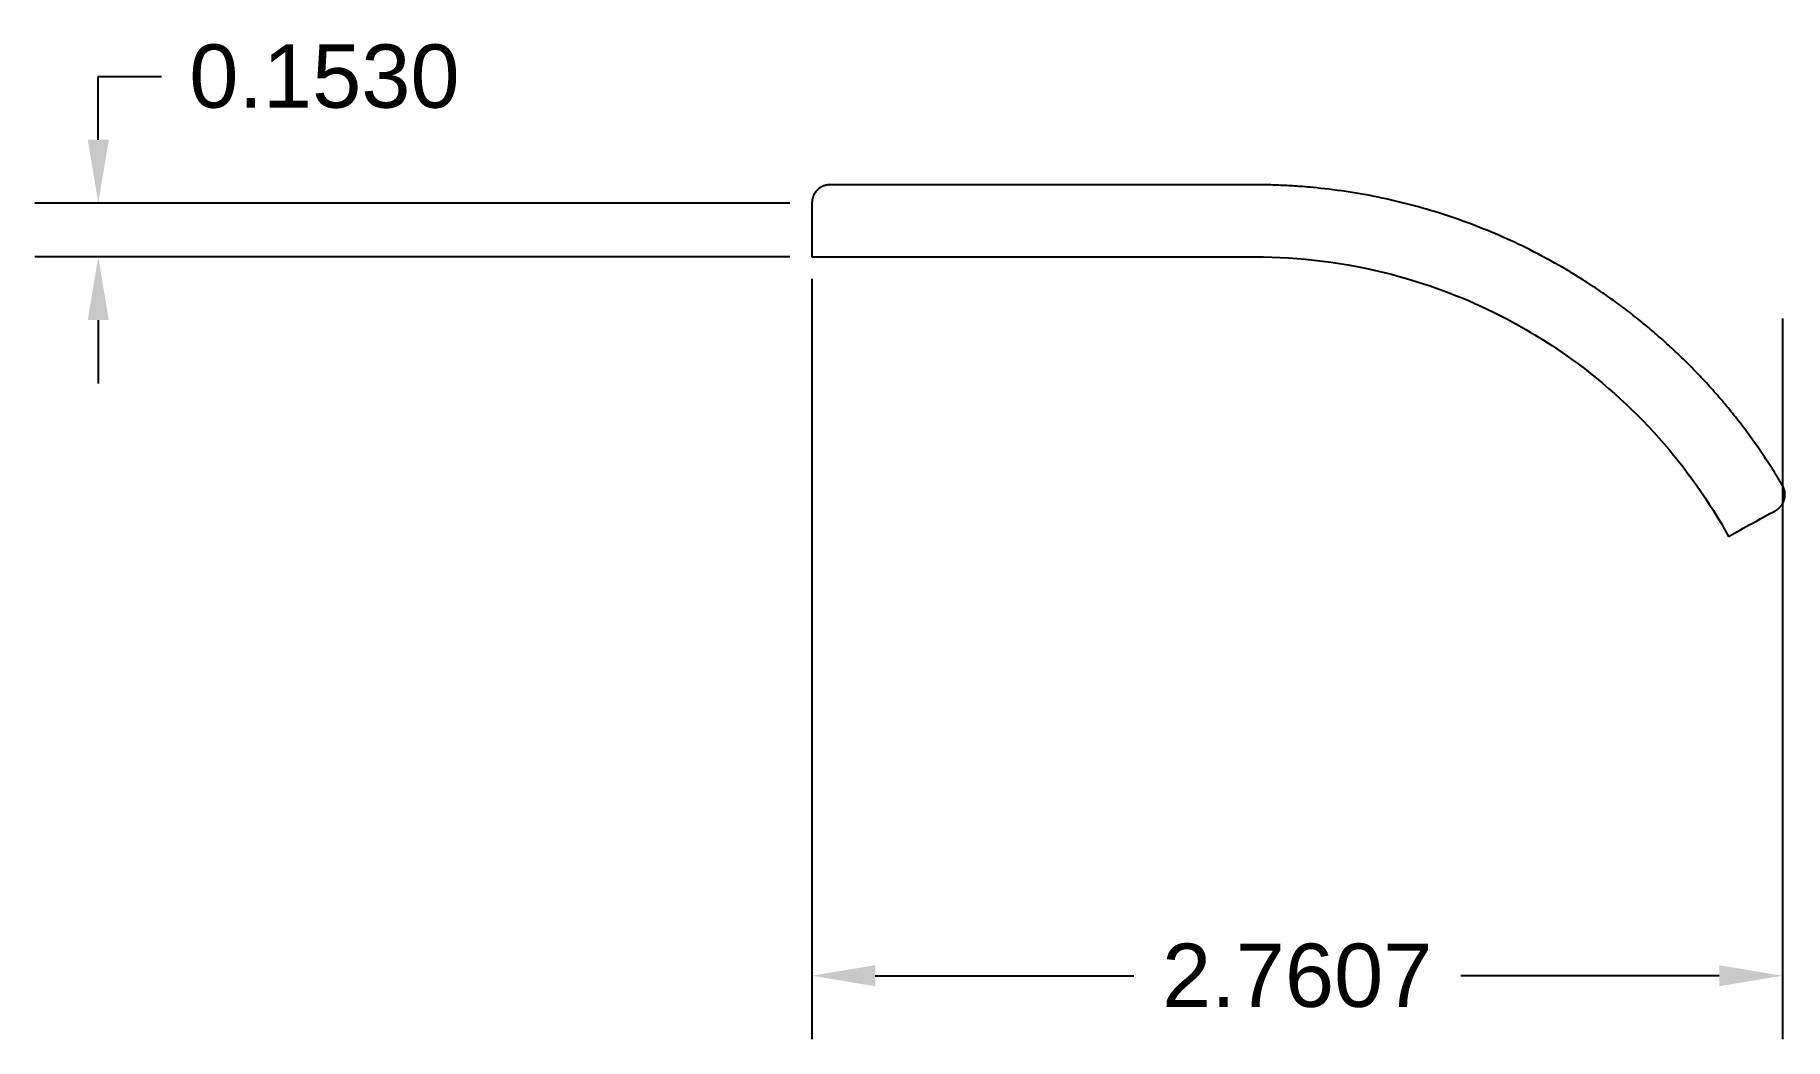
# Model space of a CAD drawing. Header units: inches. Extents: x 2.56 to 7.54, y 4.29 to 7.15.
import ezdxf

# ---------------------------------------------------------------- set-up
doc = ezdxf.new("R2010")
doc.units = ezdxf.units.IN
doc.header["$MEASUREMENT"] = 0
doc.layers.add('Baza', color=2, linetype='Continuous')
doc.layers.add('Cotare', color=3, linetype='Continuous')
doc.styles.get("Standard").update_dxf_attribs({"font": 'arial.ttf'})
doc.dimstyles.get("Standard").update_dxf_attribs({"dimtxt": 0.18, "dimasz": 0.18, "dimexe": 0.18, "dimexo": 0.0625, "dimgap": 0.09, "dimtad": 0, "dimtih": 1, "dimtoh": 1, "dimdec": 4, "dimzin": 0, "dimdsep": 46, "dimtxsty": 'Standard', "dimcen": 0.09, "dimadec": 0, "dimazin": 0, "dimtfac": 1, "dimtdec": 4, "dimtofl": 0, "dimtmove": 0, "dimatfit": 3, "dimfxl": 1, "dimtolj": 1, "dimtzin": 0, "dimarcsym": 0})

# ---------------------------------------------------------------- blocks, each defined once
blk = doc.blocks.new('*D2')
at = {"layer": 'Cotare', "color": 0, "lineweight": -2, "transparency": 16777216}
for p, q in [((4.7679, 6.4528), (4.7679, 4.2906)), ((7.5286, 6.3404), (7.5286, 4.2906)), ((4.9479, 4.4706), (5.6831, 4.4706)), ((7.3486, 4.4706), (6.6134, 4.4706))]:
    blk.add_line(p, q, dxfattribs=at)
at = {"layer": 'Cotare', "color": 0, "transparency": 16777216}
for points in [[(4.9479, 4.5006), (4.9479, 4.4406), (4.7679, 4.4706)], [(7.3486, 4.5006), (7.3486, 4.4406), (7.5286, 4.4706)]]:
    blk.add_solid(points, dxfattribs=at)
at = {"layer": 'Defpoints', "color": 0, "transparency": 16777216}
for p in [(4.7679, 6.5153), (7.5286, 6.4029), (7.5286, 4.4706)]:
    blk.add_point(p, dxfattribs=at)
at = {"layer": 'Cotare', "color": 0, "transparency": 16777216, "insert": (6.1483, 4.4706), "char_height": 0.18, "attachment_point": 5}
blk.add_mtext('\\A1;2.7607', dxfattribs=at)
blk = doc.blocks.new('*D3')
at = {"layer": 'Cotare', "color": 0, "lineweight": -2, "transparency": 16777216}
for p, q in [((2.7377, 6.8483), (2.7377, 7.0283)), ((2.7377, 7.0283), (2.9177, 7.0283)), ((4.7054, 6.6683), (2.5577, 6.6683)), ((4.7054, 6.5153), (2.5577, 6.5153)), ((2.7377, 6.3353), (2.7377, 6.1553))]:
    blk.add_line(p, q, dxfattribs=at)
at = {"layer": 'Cotare', "color": 0, "transparency": 16777216}
for points in [[(2.7077, 6.8483), (2.7677, 6.8483), (2.7377, 6.6683)], [(2.7077, 6.3353), (2.7677, 6.3353), (2.7377, 6.5153)]]:
    blk.add_solid(points, dxfattribs=at)
at = {"layer": 'Defpoints', "color": 0, "transparency": 16777216}
for p in [(2.7377, 6.6683), (4.7679, 6.6683), (4.7679, 6.5153)]:
    blk.add_point(p, dxfattribs=at)
at = {"layer": 'Cotare', "color": 0, "transparency": 16777216, "insert": (3.3811, 7.0283), "char_height": 0.18, "attachment_point": 5}
blk.add_mtext('\\A1;0.1530', dxfattribs=at)

msp = doc.modelspace()

# ---------------------------------------------------------------- linework, layer by layer
at = {"layer": 'Baza'}
for points, weights, knots in [([(7.52862, 5.8652), (7.52528, 5.87084), (7.52191, 5.87646), (7.46528, 5.96968), (7.40388, 6.05335), (7.26618, 6.20926), (7.19028, 6.28097), (7.02769, 6.40944), (6.94099, 6.46603), (6.76158, 6.56207), (6.66882, 6.60152), (6.48195, 6.66326), (6.38768, 6.68554), (6.24853, 6.70701), (6.20247, 6.71221), (6.13414, 6.71726), (6.11149, 6.71848), (6.07774, 6.71965), (6.06653, 6.71993), (6.04418, 6.72028), (6.03256, 6.72031), (6.00349, 6.72031), (5.9842, 6.72031), (5.93125, 6.72031), (5.89758, 6.72031), (5.62037, 6.72031), (5.37682, 6.72031), (5.02858, 6.72031), (4.9239, 6.72031), (4.81921, 6.72031), (4.80543, 6.72031), (4.7927, 6.71504), (4.78296, 6.7053), (4.77322, 6.69556), (4.76795, 6.68283), (4.76795, 6.66905), (4.76795, 6.61779), (4.76795, 6.56654), (4.76795, 6.51528)], [1, 1, 1, 1, 1, 1, 1, 1, 1, 1, 1, 1, 1, 1, 1, 1, 1, 1, 1, 1, 1, 1, 1, 1, 1, 1, 1, 1, 1, 1, 0.949253021674, 0.949253021674, 1, 0.949253021674, 0.949253021674, 1, 1, 1, 1], [0, 0, 0, 0, 0.0055274, 0.0055274, 0.0919027, 0.0919027, 0.1782779, 0.1782779, 0.2646532, 0.2646532, 0.3510285, 0.3510285, 0.4374037, 0.4374037, 0.4805913, 0.4805913, 0.5021852, 0.5021852, 0.5129821, 0.5129821, 0.523779, 0.523779, 0.5450503, 0.5450503, 0.5821821, 0.5821821, 0.8508096, 0.8508096, 0.9662783, 0.9662783, 0.9662783, 1.7516765, 1.7516765, 1.7516765, 2.5370747, 2.5370747, 2.5370747, 3.5370747, 3.5370747, 3.5370747, 3.5370747]), ([(7.50927, 5.7942), (7.52158, 5.80099), (7.53027, 5.81204), (7.53397, 5.82561), (7.53767, 5.83917), (7.53578, 5.8531), (7.52862, 5.8652)], [1, 0.947288202133, 0.947288202133, 1, 0.947288202133, 0.947288202133, 1], [5.5370747, 5.5370747, 5.5370747, 5.5370747, 6.3377353, 6.3377353, 6.3377353, 7.138396, 7.138396, 7.138396, 7.138396])]:
    msp.add_rational_spline(points, weights, degree=3, knots=knots, dxfattribs=at)
msp.add_open_spline([(4.76795, 6.51528), (5.18826, 6.51528), (5.60857, 6.51528), (6.02888, 6.51528), (6.15345, 6.51528), (6.28454, 6.49996), (6.41606, 6.46574), (6.51389, 6.44028), (6.61188, 6.40439), (6.70671, 6.35782), (6.77725, 6.32318), (6.84603, 6.28265), (6.91165, 6.23664), (7.0081, 6.16902), (7.09765, 6.08948), (7.17657, 6.00097), (7.2536, 5.91459), (7.32047, 5.81973), (7.37532, 5.72031)], degree=3, knots=[3.53707466, 3.53707466, 3.53707466, 3.53707466, 4.0006635, 4.0006635, 4.0006635, 4.13806227, 4.13806227, 4.13806227, 4.24026709, 4.24026709, 4.24026709, 4.31629271, 4.31629271, 4.31629271, 4.42803204, 4.42803204, 4.42803204, 4.53707466, 4.53707466, 4.53707466, 4.53707466], dxfattribs=at)
for points in [[(7.37532, 5.72031), (7.41997, 5.74494), (7.46462, 5.76957), (7.50927, 5.7942)], [(7.43981, 5.75588), (7.44126, 5.75668), (7.44269, 5.75751), (7.4441, 5.75836)]]:
    msp.add_open_spline(points, degree=3, dxfattribs=at)

# ---------------------------------------------------------------- dimensions: what is measured, and where the dimension line sits
at = {"layer": 'Cotare'}
dim = msp.add_linear_dim(base=(2.73774, 6.66825), p1=(4.76795, 6.51528), p2=(4.76795, 6.66825), angle=90, dimstyle='Standard', dxfattribs=at)
dim.commit()
dim.dimension.update_dxf_attribs({"geometry": '*D3', "text_midpoint": (3.38106, 7.02825)})
dim = msp.add_linear_dim(base=(7.52862, 4.47062), p1=(4.76795, 6.51528), p2=(7.52862, 6.40287), dimstyle='Standard', dxfattribs=at)
dim.commit()
dim.dimension.update_dxf_attribs({"geometry": '*D2', "text_midpoint": (6.14829, 4.47062)})

doc.saveas('drawing.dxf')
